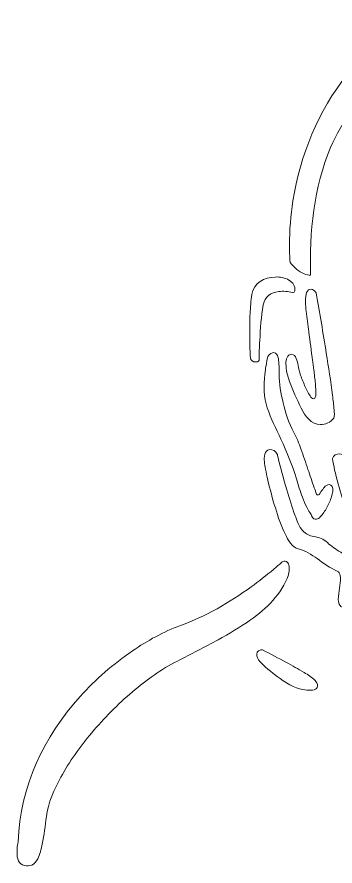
# Model space of a CAD drawing. Header units: millimetres. Extents: x -347 to 341, y -476 to 479.
# Drawn here: x -244.4 to -96.1, y 83.1 to 479.3 of the extents above; entities that cross this region are included whole.
import ezdxf

# ---------------------------------------------------------------- set-up
doc = ezdxf.new("R2010")
doc.units = ezdxf.units.MM
doc.header["$MEASUREMENT"] = 0
doc.layers.add('Layer 1', color=7, linetype='Continuous')

msp = doc.modelspace()

# ---------------------------------------------------------------- linework, layer by layer
at = {"layer": 'Layer 1', "color": 250, "lineweight": 9}
for points, knots in [([(-117.0127, 364.7756), (-117.0127, 364.7756), (-117.0127, 364.7756), (-117.0127, 364.7756), (-115.2764, 362.5341), (-113.0654, 360.487), (-110.4611, 359.4244), (-109.6357, 359.0862), (-108.397, 358.7189), (-107.5078, 358.7659), (-108.0815, 378.7833), (-106.0235, 399.9208), (-98.1728, 418.3948), (-92.9267, 430.7449), (-85.2155, 441.4851), (-74.7304, 449.544), (-67.5337, 455.0725), (-59.2945, 459.1185), (-50.6335, 461.4556), (-47.9762, 462.1735), (-45.2732, 462.7334), (-42.5459, 463.0902), (-41.5036, 463.2223), (-40.4562, 463.3449), (-39.4061, 463.377), (-39.3622, 463.3784), (-39.3243, 463.3784), (-39.2801, 463.377), (-6.4328, 461.9306), (18.0344, 445.2034), (32.4016, 414.5019), (37.1261, 404.4053), (40.4297, 393.4995), (42.4695, 382.4833), (43.1175, 378.985), (43.6412, 375.4627), (44.0068, 371.9235), (44.4105, 367.9975), (45.3559, 366.7774), (48.0605, 372.1499), (48.5156, 373.0544), (49.0545, 380.0429), (48.9603, 381.2511), (48.3653, 388.8832), (47.4365, 396.5015), (45.963, 404.0046), (44.9751, 409.0294), (43.7429, 414.0255), (42.0992, 418.8621), (41.1568, 421.6333), (40.0777, 424.3879), (38.739, 426.9827), (38.3035, 427.8237), (37.8285, 428.7251), (37.273, 429.4901), (37.2609, 429.5053), (37.2517, 429.5174), (37.2413, 429.534), (22.0348, 451.8385), (-1.188, 469.5158), (-27.3168, 474.6271), (-51.3785, 479.3346), (-74.8456, 472.5326), (-90.568, 452.4105), (-103.879, 435.3798), (-112.293, 415.1198), (-115.7075, 393.5026), (-116.7789, 386.7084), (-117.3648, 379.803), (-117.3617, 372.9162), (-117.3617, 370.2102), (-117.3161, 367.4633), (-117.0127, 364.7756)], [0, 0, 0, 0, 0.04166667, 0.04166667, 0.04166667, 0.08333333, 0.08333333, 0.08333333, 0.125, 0.125, 0.125, 0.16666667, 0.16666667, 0.16666667, 0.20833333, 0.20833333, 0.20833333, 0.25, 0.25, 0.25, 0.29166667, 0.29166667, 0.29166667, 0.33333333, 0.33333333, 0.33333333, 0.375, 0.375, 0.375, 0.41666667, 0.41666667, 0.41666667, 0.45833333, 0.45833333, 0.45833333, 0.5, 0.5, 0.5, 0.54166667, 0.54166667, 0.54166667, 0.58333333, 0.58333333, 0.58333333, 0.625, 0.625, 0.625, 0.66666667, 0.66666667, 0.66666667, 0.70833333, 0.70833333, 0.70833333, 0.75, 0.75, 0.75, 0.79166667, 0.79166667, 0.79166667, 0.83333333, 0.83333333, 0.83333333, 0.875, 0.875, 0.875, 0.91666667, 0.91666667, 0.91666667, 0.95833333, 0.95833333, 0.95833333, 1, 1, 1, 1]), ([(-115.9322, 350.756), (-115.6727, 350.6861), (-115.4463, 350.727), (-115.225, 350.8864), (-115.0017, 351.0442), (-114.8848, 351.2476), (-114.8517, 351.5237), (-114.5936, 353.7533), (-115.7775, 355.4757), (-117.5817, 356.5501), (-119.4636, 357.6719), (-121.8841, 358.0557), (-124.0316, 357.9827), (-128.9108, 357.8114), (-134.0829, 355.248), (-134.9252, 349.7694), (-135.3759, 346.8448), (-135.5763, 343.878), (-135.7114, 340.9233), (-135.857, 337.721), (-135.9054, 334.516), (-135.8918, 331.3106), (-135.8814, 328.6806), (-135.831, 326.0507), (-135.7128, 323.422), (-135.6763, 322.6223), (-135.6246, 320.141), (-135.3411, 319.4943), (-134.8509, 318.3729), (-133.3166, 318.2317), (-132.2935, 318.3607), (-131.8567, 318.4155), (-131.5333, 318.7858), (-131.5286, 319.2439), (-131.4833, 322.3037), (-131.3586, 325.3631), (-131.1965, 328.4164), (-130.9049, 333.9193), (-130.5133, 339.4996), (-129.5527, 344.9237), (-128.8364, 348.9741), (-126.0804, 350.7891), (-122.3318, 351.2128), (-120.3515, 351.4388), (-117.8641, 351.2689), (-115.9322, 350.756)], [0, 0, 0, 0, 0.06666667, 0.06666667, 0.06666667, 0.13333333, 0.13333333, 0.13333333, 0.2, 0.2, 0.2, 0.26666667, 0.26666667, 0.26666667, 0.33333333, 0.33333333, 0.33333333, 0.4, 0.4, 0.4, 0.46666667, 0.46666667, 0.46666667, 0.53333333, 0.53333333, 0.53333333, 0.6, 0.6, 0.6, 0.66666667, 0.66666667, 0.66666667, 0.73333333, 0.73333333, 0.73333333, 0.8, 0.8, 0.8, 0.86666667, 0.86666667, 0.86666667, 0.93333333, 0.93333333, 0.93333333, 1, 1, 1, 1]), ([(-106.585, 318.9632), (-106.5411, 318.6037), (-106.4833, 318.2425), (-106.4333, 317.8796), (-106.3242, 317.0968), (-106.2147, 316.3089), (-106.113, 315.5243), (-105.8248, 313.3525), (-105.5606, 311.1702), (-105.3542, 308.9866), (-105.2511, 307.9182), (-105.1629, 306.8451), (-105.1085, 305.7721), (-105.066, 304.9267), (-105.0356, 304.0527), (-105.0873, 303.2073), (-105.1207, 302.661), (-105.192, 301.8795), (-105.5667, 301.4652), (-105.8627, 301.1358), (-106.2951, 301.0615), (-106.6807, 301.2618), (-106.9584, 301.4031), (-107.1753, 301.6656), (-107.35, 301.922), (-108.3622, 303.4002), (-109.2015, 305.0284), (-109.9587, 306.66), (-110.7966, 308.4615), (-111.5385, 310.3144), (-112.1714, 312.2024), (-112.6694, 313.6836), (-113.1458, 315.2605), (-113.3613, 316.8143), (-113.5935, 318.5094), (-114.3293, 321.7344), (-116.3782, 321.906), (-117.307, 321.9817), (-118.0476, 321.3097), (-118.4409, 320.4917), (-118.8764, 319.5869), (-119.0007, 318.455), (-119.0007, 317.4549), (-119.0007, 314.6334), (-118.2709, 311.8865), (-117.3482, 309.2552), (-115.8427, 304.9632), (-113.8621, 300.8399), (-111.8984, 296.7591), (-110.1377, 293.0969), (-107.227, 289.2482), (-102.9398, 289.107), (-100.7257, 289.0357), (-97.9727, 290.1831), (-96.7388, 292.1607), (-96.2516, 292.9422), (-96.4564, 295.0275), (-96.5246, 295.9411), (-96.698, 298.2325), (-96.9814, 300.5121), (-97.2761, 302.7883), (-98.1214, 309.3508), (-99.1381, 315.8855), (-100.1763, 322.4175), (-101.6633, 331.7613), (-103.2188, 341.0902), (-104.8491, 350.407), (-104.8913, 350.6422), (-104.9778, 350.8151), (-105.139, 350.982), (-105.7079, 351.5723), (-106.4469, 352.1916), (-107.274, 352.2842), (-108.2771, 352.395), (-108.992, 351.7362), (-109.3667, 350.8195), (-110.2259, 348.7207), (-109.8178, 344.3274), (-109.5884, 342.0434), (-109.2623, 338.8046), (-108.7873, 335.5843), (-108.347, 332.3607), (-107.7399, 327.8991), (-107.1314, 323.4372), (-106.585, 318.9632)], [0, 0, 0, 0, 0.03571429, 0.03571429, 0.03571429, 0.07142857, 0.07142857, 0.07142857, 0.10714286, 0.10714286, 0.10714286, 0.14285714, 0.14285714, 0.14285714, 0.17857143, 0.17857143, 0.17857143, 0.21428571, 0.21428571, 0.21428571, 0.25, 0.25, 0.25, 0.28571429, 0.28571429, 0.28571429, 0.32142857, 0.32142857, 0.32142857, 0.35714286, 0.35714286, 0.35714286, 0.39285714, 0.39285714, 0.39285714, 0.42857143, 0.42857143, 0.42857143, 0.46428571, 0.46428571, 0.46428571, 0.5, 0.5, 0.5, 0.53571429, 0.53571429, 0.53571429, 0.57142857, 0.57142857, 0.57142857, 0.60714286, 0.60714286, 0.60714286, 0.64285714, 0.64285714, 0.64285714, 0.67857143, 0.67857143, 0.67857143, 0.71428571, 0.71428571, 0.71428571, 0.75, 0.75, 0.75, 0.78571429, 0.78571429, 0.78571429, 0.82142857, 0.82142857, 0.82142857, 0.85714286, 0.85714286, 0.85714286, 0.89285714, 0.89285714, 0.89285714, 0.92857143, 0.92857143, 0.92857143, 0.96428571, 0.96428571, 0.96428571, 1, 1, 1, 1]), ([(-127.1731, 321.308), (-127.3127, 321.1624), (-127.3931, 321.0167), (-127.4434, 320.8164), (-128.1262, 318.13), (-128.5513, 315.2953), (-128.8334, 312.5315), (-129.3463, 307.5145), (-129.3493, 301.7322), (-127.712, 296.9334), (-125.9953, 291.9103), (-123.5917, 287.1646), (-121.3621, 282.3736), (-118.5605, 276.3544), (-116.0535, 270.2417), (-114.1276, 263.8556), (-113.2488, 260.9385), (-112.3352, 258.0338), (-111.2777, 255.1822), (-110.6918, 253.6023), (-110.0634, 252.0302), (-109.3032, 250.5324), (-108.8721, 249.684), (-108.3849, 248.8735), (-107.875, 248.0707), (-107.4682, 247.4288), (-107.0844, 246.7838), (-106.7641, 246.0871), (-106.3925, 245.2782), (-105.6745, 244.8018), (-104.8018, 244.9488), (-104.1267, 245.0657), (-103.5195, 245.5364), (-103.0323, 246.0128), (-101.8288, 247.195), (-100.7909, 248.8948), (-99.9773, 250.3895), (-99.0924, 252.012), (-98.2609, 253.7692), (-97.6933, 255.5403), (-97.2987, 256.7729), (-96.698, 259.0991), (-97.522, 260.2648), (-98.1866, 261.2057), (-99.2093, 261.3605), (-100.1473, 260.7442), (-100.8166, 260.3043), (-101.4008, 259.535), (-101.8684, 258.8809), (-102.4238, 258.1007), (-102.9215, 257.2689), (-103.4847, 256.4891), (-103.6395, 256.2766), (-103.8716, 256.1732), (-104.125, 256.2022), (-104.3784, 256.2357), (-104.5805, 256.3918), (-104.6822, 256.633), (-104.6896, 256.6529), (-104.6987, 256.6725), (-104.7078, 256.6938), (-105.1177, 257.6696), (-105.4802, 258.6697), (-105.837, 259.6684), (-106.8432, 262.5048), (-107.7703, 265.3669), (-108.7204, 268.2233), (-109.7796, 271.4101), (-110.8479, 274.5972), (-112.0166, 277.7448), (-112.9698, 280.3231), (-113.9759, 282.973), (-115.2916, 285.3769), (-117.5938, 289.5868), (-119.1572, 294.5447), (-120.2846, 299.2326), (-121.3091, 303.4942), (-122.1726, 308.2399), (-122.1726, 312.6393), (-122.1726, 314.2208), (-122.177, 315.8021), (-122.2652, 317.3759), (-122.3257, 318.4702), (-122.4169, 319.6825), (-122.7311, 320.7312), (-123.015, 321.6769), (-123.5704, 322.5784), (-124.6067, 322.6753), (-125.6024, 322.7666), (-126.5116, 321.9969), (-127.1731, 321.308)], [0, 0, 0, 0, 0.03333333, 0.03333333, 0.03333333, 0.06666667, 0.06666667, 0.06666667, 0.1, 0.1, 0.1, 0.13333333, 0.13333333, 0.13333333, 0.16666667, 0.16666667, 0.16666667, 0.2, 0.2, 0.2, 0.23333333, 0.23333333, 0.23333333, 0.26666667, 0.26666667, 0.26666667, 0.3, 0.3, 0.3, 0.33333333, 0.33333333, 0.33333333, 0.36666667, 0.36666667, 0.36666667, 0.4, 0.4, 0.4, 0.43333333, 0.43333333, 0.43333333, 0.46666667, 0.46666667, 0.46666667, 0.5, 0.5, 0.5, 0.53333333, 0.53333333, 0.53333333, 0.56666667, 0.56666667, 0.56666667, 0.6, 0.6, 0.6, 0.63333333, 0.63333333, 0.63333333, 0.66666667, 0.66666667, 0.66666667, 0.7, 0.7, 0.7, 0.73333333, 0.73333333, 0.73333333, 0.76666667, 0.76666667, 0.76666667, 0.8, 0.8, 0.8, 0.83333333, 0.83333333, 0.83333333, 0.86666667, 0.86666667, 0.86666667, 0.9, 0.9, 0.9, 0.93333333, 0.93333333, 0.93333333, 0.96666667, 0.96666667, 0.96666667, 1, 1, 1, 1]), ([(-87.6059, 204.5318), (-88.0154, 203.9521), (-88.6786, 203.4996), (-89.3297, 203.2871), (-90.7852, 202.8107), (-92.2192, 203.3648), (-93.3926, 204.2798), (-94.7522, 205.339), (-94.6991, 207.3378), (-94.5488, 208.916), (-94.3836, 210.6385), (-94.0541, 212.3566), (-93.8403, 214.0746), (-93.6595, 215.5163), (-93.4909, 217.2783), (-93.7612, 218.7109), (-93.9268, 219.5897), (-94.2393, 220.3604), (-95.0829, 220.7036), (-98.3339, 222.0298), (-101.539, 224.5249), (-104.4423, 226.5464), (-106.9479, 228.2885), (-110.2181, 230.5089), (-113.2201, 231.0627), (-116.0126, 231.5847), (-118.1037, 235.4594), (-119.268, 237.8512), (-121.1617, 241.7333), (-122.646, 246.0705), (-123.9286, 250.2091), (-125.2547, 254.4933), (-126.4251, 258.8565), (-127.4387, 263.2316), (-127.8316, 264.927), (-128.205, 266.6296), (-128.53, 268.3415), (-128.7361, 269.4359), (-128.9547, 270.6073), (-129.0473, 271.7182), (-129.1399, 272.8565), (-129.1611, 274.189), (-128.8169, 275.2848), (-128.4813, 276.3531), (-127.762, 277.218), (-126.6585, 277.4231), (-125.1942, 277.6961), (-123.7052, 276.5852), (-123.065, 275.2695), (-123.0028, 275.1422), (-122.9616, 275.0253), (-122.9285, 274.8871), (-121.6307, 269.4433), (-120.1725, 263.98), (-118.6152, 258.6136), (-117.4465, 254.5859), (-116.1991, 250.5203), (-114.7301, 246.5986), (-114.0928, 244.9005), (-112.5721, 240.9319), (-111.3247, 239.6706), (-109.6401, 237.9725), (-108.1997, 237.3471), (-105.9522, 236.8602), (-103.4527, 236.3183), (-101.6376, 235.9328), (-99.6526, 234.0177), (-97.868, 232.2949), (-95.6019, 230.7897), (-93.4804, 229.542), (-91.7276, 228.5118), (-89.7683, 227.4644), (-87.8836, 226.7207), (-86.3294, 226.1048), (-85.8105, 224.4641), (-85.6858, 222.8842), (-85.554, 221.2709), (-85.7436, 219.4772), (-85.9318, 217.8716), (-86.4115, 213.7678), (-87.1461, 209.6857), (-87.2704, 205.5454), (-87.2826, 205.1616), (-87.3903, 204.8396), (-87.6059, 204.5318)], [0, 0, 0, 0, 0.03571429, 0.03571429, 0.03571429, 0.07142857, 0.07142857, 0.07142857, 0.10714286, 0.10714286, 0.10714286, 0.14285714, 0.14285714, 0.14285714, 0.17857143, 0.17857143, 0.17857143, 0.21428571, 0.21428571, 0.21428571, 0.25, 0.25, 0.25, 0.28571429, 0.28571429, 0.28571429, 0.32142857, 0.32142857, 0.32142857, 0.35714286, 0.35714286, 0.35714286, 0.39285714, 0.39285714, 0.39285714, 0.42857143, 0.42857143, 0.42857143, 0.46428571, 0.46428571, 0.46428571, 0.5, 0.5, 0.5, 0.53571429, 0.53571429, 0.53571429, 0.57142857, 0.57142857, 0.57142857, 0.60714286, 0.60714286, 0.60714286, 0.64285714, 0.64285714, 0.64285714, 0.67857143, 0.67857143, 0.67857143, 0.71428571, 0.71428571, 0.71428571, 0.75, 0.75, 0.75, 0.78571429, 0.78571429, 0.78571429, 0.82142857, 0.82142857, 0.82142857, 0.85714286, 0.85714286, 0.85714286, 0.89285714, 0.89285714, 0.89285714, 0.92857143, 0.92857143, 0.92857143, 0.96428571, 0.96428571, 0.96428571, 1, 1, 1, 1]), ([(-89.2175, 268.0864), (-89.3797, 269.0291), (-89.5801, 269.964), (-89.8078, 270.8881), (-90.072, 271.9716), (-90.5971, 274.1509), (-91.5181, 274.8141), (-92.3817, 275.4348), (-93.9768, 275.5199), (-94.9829, 275.3304), (-96.578, 275.0314), (-97.7129, 273.8596), (-97.1548, 272.1159), (-97.144, 272.0811), (-97.1365, 272.0507), (-97.1304, 272.0159), (-96.8041, 270.1627), (-96.3929, 268.325), (-95.9634, 266.4947), (-94.9238, 262.0676), (-93.6869, 257.6878), (-92.2269, 253.3915), (-88.9672, 243.7987), (-83.6342, 231.8624), (-75.5588, 225.7115), (-75.4284, 225.6098), (-75.3054, 225.5554), (-75.1459, 225.5203), (-75.0263, 225.4946), (-74.9064, 225.4642), (-74.7895, 225.4338), (-74.5391, 225.3625), (-74.3584, 225.1713), (-74.2949, 224.9135), (-74.231, 224.654), (-74.3009, 224.3972), (-74.4874, 224.209), (-74.7425, 223.9573), (-74.9942, 223.7009), (-75.2385, 223.4353), (-76.122, 222.4805), (-76.94, 221.4591), (-77.6394, 220.3499), (-79.4957, 217.4087), (-80.3515, 214.102), (-79.6487, 210.6145), (-79.5062, 209.91), (-79.2832, 208.9738), (-78.7976, 208.4366), (-78.1449, 207.7112), (-77.2238, 207.8173), (-76.5832, 208.5018), (-75.7713, 209.3684), (-75.0429, 211.4034), (-74.6013, 212.5417), (-73.7164, 214.8288), (-71.7892, 220.3364), (-69.8694, 221.6473), (-67.3743, 223.3532), (-64.6804, 224.7114), (-62.0917, 226.2518), (-60.9382, 226.935), (-59.7604, 227.6482), (-58.7147, 228.5027), (-57.9271, 229.1446), (-56.9392, 230.1065), (-57.1456, 231.2556), (-57.3612, 232.4422), (-58.4217, 232.7656), (-59.457, 232.6774), (-60.4115, 232.5956), (-61.4115, 232.2888), (-62.3312, 232.0158), (-64.57, 231.3496), (-66.9388, 230.5302), (-69.2775, 230.4194), (-72.8228, 230.2464), (-75.4132, 233.2862), (-77.2539, 236.0541), (-79.567, 239.5328), (-81.3181, 243.5723), (-82.8237, 247.4909), (-85.3932, 254.1669), (-87.3964, 261.0888), (-89.2037, 268.0229), (-89.2098, 268.0442), (-89.2145, 268.0625), (-89.2175, 268.0864)], [0, 0, 0, 0, 0.03448276, 0.03448276, 0.03448276, 0.06896552, 0.06896552, 0.06896552, 0.10344828, 0.10344828, 0.10344828, 0.13793103, 0.13793103, 0.13793103, 0.17241379, 0.17241379, 0.17241379, 0.20689655, 0.20689655, 0.20689655, 0.24137931, 0.24137931, 0.24137931, 0.27586207, 0.27586207, 0.27586207, 0.31034483, 0.31034483, 0.31034483, 0.34482759, 0.34482759, 0.34482759, 0.37931034, 0.37931034, 0.37931034, 0.4137931, 0.4137931, 0.4137931, 0.44827586, 0.44827586, 0.44827586, 0.48275862, 0.48275862, 0.48275862, 0.51724138, 0.51724138, 0.51724138, 0.55172414, 0.55172414, 0.55172414, 0.5862069, 0.5862069, 0.5862069, 0.62068966, 0.62068966, 0.62068966, 0.65517241, 0.65517241, 0.65517241, 0.68965517, 0.68965517, 0.68965517, 0.72413793, 0.72413793, 0.72413793, 0.75862069, 0.75862069, 0.75862069, 0.79310345, 0.79310345, 0.79310345, 0.82758621, 0.82758621, 0.82758621, 0.86206897, 0.86206897, 0.86206897, 0.89655172, 0.89655172, 0.89655172, 0.93103448, 0.93103448, 0.93103448, 0.96551724, 0.96551724, 0.96551724, 1, 1, 1, 1]), ([(-243.8493, 94.2009), (-244.1891, 92.6771), (-244.3773, 90.979), (-244.3729, 89.4157), (-244.3638, 86.8843), (-243.7293, 83.7476), (-240.8564, 83.3512), (-239.7516, 83.1965), (-238.5923, 83.1009), (-237.5223, 83.506), (-236.1958, 84.0114), (-235.337, 85.148), (-234.7041, 86.414), (-233.6676, 88.4838), (-233.0773, 91.0577), (-232.6097, 93.3343), (-231.7387, 97.5684), (-231.1802, 101.8753), (-230.6642, 106.1703), (-229.9067, 112.4546), (-226.9747, 119.0367), (-223.9883, 124.5061), (-219.9605, 131.8788), (-214.981, 138.7764), (-209.6315, 145.1655), (-203.8053, 152.1252), (-197.3993, 158.6147), (-190.5216, 164.4497), (-184.0825, 169.9117), (-177.0906, 174.9382), (-169.6224, 178.7581), (-163.2485, 182.0179), (-156.8698, 185.2642), (-150.5915, 188.7226), (-145.4559, 191.5499), (-140.3689, 194.514), (-135.5671, 197.9211), (-127.9181, 203.3479), (-121.1739, 209.8144), (-117.8124, 219.0038), (-117.7942, 219.0508), (-117.782, 219.0947), (-117.7716, 219.1464), (-117.5695, 220.1752), (-117.4573, 221.3273), (-117.5013, 222.3774), (-117.5347, 223.1454), (-117.6699, 224.0347), (-118.1449, 224.6553), (-118.8112, 225.5203), (-119.8096, 225.5007), (-120.7141, 225.0574), (-120.7945, 225.0152), (-120.8566, 224.9756), (-120.9222, 224.9135), (-122.1909, 223.7296), (-123.5079, 222.6082), (-124.8313, 221.4973), (-128.1884, 218.6744), (-131.6485, 215.9897), (-135.1921, 213.4279), (-145.3285, 206.1009), (-156.4951, 199.501), (-168.202, 195.3242), (-176.0328, 192.5304), (-183.6558, 188.2127), (-190.5672, 183.5022), (-199.4346, 177.456), (-207.6813, 170.2837), (-214.9371, 162.2431), (-231.8677, 143.4839), (-242.9826, 120.3645), (-243.828, 94.3739), (-243.8297, 94.3131), (-243.8357, 94.2614), (-243.8493, 94.2009)], [0, 0, 0, 0, 0.04, 0.04, 0.04, 0.08, 0.08, 0.08, 0.12, 0.12, 0.12, 0.16, 0.16, 0.16, 0.2, 0.2, 0.2, 0.24, 0.24, 0.24, 0.28, 0.28, 0.28, 0.32, 0.32, 0.32, 0.36, 0.36, 0.36, 0.4, 0.4, 0.4, 0.44, 0.44, 0.44, 0.48, 0.48, 0.48, 0.52, 0.52, 0.52, 0.56, 0.56, 0.56, 0.6, 0.6, 0.6, 0.64, 0.64, 0.64, 0.68, 0.68, 0.68, 0.72, 0.72, 0.72, 0.76, 0.76, 0.76, 0.8, 0.8, 0.8, 0.84, 0.84, 0.84, 0.88, 0.88, 0.88, 0.92, 0.92, 0.92, 0.96, 0.96, 0.96, 1, 1, 1, 1]), ([(-129.917, 183.9421), (-130.046, 184.0073), (-130.1538, 184.0333), (-130.2964, 184.0333), (-130.7988, 184.0333), (-131.3799, 183.8512), (-131.7898, 183.5474), (-132.8659, 182.7507), (-132.7703, 181.4003), (-132.3192, 180.2542), (-131.4894, 178.1419), (-126.1835, 173.8851), (-124.3033, 172.443), (-121.2773, 170.1198), (-116.342, 166.6141), (-112.6707, 165.8052), (-110.804, 165.3954), (-107.6976, 164.8065), (-105.8552, 165.3468), (-104.9991, 165.5958), (-104.2784, 166.1664), (-104.2328, 167.1483), (-104.1872, 168.1014), (-104.8443, 169.0316), (-105.4241, 169.707), (-106.0526, 170.4384), (-107.0131, 171.1274), (-107.7977, 171.6646), (-108.7021, 172.2869), (-109.6357, 172.8559), (-110.5702, 173.4252), (-113.2627, 175.0703), (-116.017, 176.6015), (-118.7821, 178.1054), (-122.4656, 180.1073), (-126.1761, 182.0588), (-129.917, 183.9421)], [0, 0, 0, 0, 0.08333333, 0.08333333, 0.08333333, 0.16666667, 0.16666667, 0.16666667, 0.25, 0.25, 0.25, 0.33333333, 0.33333333, 0.33333333, 0.41666667, 0.41666667, 0.41666667, 0.5, 0.5, 0.5, 0.58333333, 0.58333333, 0.58333333, 0.66666667, 0.66666667, 0.66666667, 0.75, 0.75, 0.75, 0.83333333, 0.83333333, 0.83333333, 0.91666667, 0.91666667, 0.91666667, 1, 1, 1, 1])]:
    msp.add_open_spline(points, degree=3, knots=knots, dxfattribs=at)

doc.saveas('drawing.dxf')
